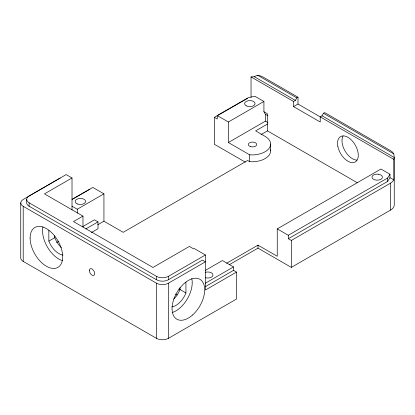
<?xml version="1.0" encoding="UTF-8"?>
<svg xmlns="http://www.w3.org/2000/svg" width="415" height="415" viewBox="0 0 415 415"><rect width="100%" height="100%" fill="white"/><g stroke="black" fill="none" stroke-linecap="round" stroke-linejoin="round"><path stroke-width="0.62" d="M226.673 263.229L257.99 245.146L277.246 256.263L277.246 228.898L288.29 235.269L288.321 238.713L291.32 240.441L390.567 183.145L392.564 181.64L393.819 179.892L393.819 159.365L394.25 157.487L393.819 153.898L392.564 152.149L390.567 150.645L324.655 112.59L323.467 113.279L322.05 115.806L320.214 116.864L320.214 122L293.55 106.603L293.55 101.473L251.034 76.925L251.034 97.452M293.55 101.473L295.392 100.409L296.803 97.883L297.991 97.198L297.991 104.035L293.55 106.603M288.29 235.269L387.605 178.009L389.981 174.253L380.939 169.03L277.246 228.898M288.321 238.713L387.605 181.433L389.981 177.672L389.981 174.253M60.237 178.009L23.204 199.47A8.378 4.84 0 0 0 23.204 206.312L23.204 261.398L156.522 338.365A8.378 4.84 0 0 0 168.371 338.365L236.514 299.028L236.514 272.084L233.515 270.357L233.479 266.912L222.44 260.542L205.332 270.419M245.405 162.192L214.368 144.275L214.368 117.331L247.485 98.407M205.404 283.206L233.479 266.912M205.218 286.729L233.515 270.357M72.013 210.011L72.013 177.968L44.462 193.878L82.974 216.111L82.974 227.098M72.272 199.283L92.825 187.419L103.937 193.831L103.937 221.2L123.193 232.317L247.62 160.481L249.602 161.622L251.77 161.788A18.851 10.883 0 0 0 270.523 149.763M214.368 117.331L217.258 119.001L217.258 115.578L248.362 97.618L254.872 96.249L263.919 101.468L263.919 111.734L265.398 114.296L265.398 121.139L228.364 142.521L228.364 121.994L263.919 101.468M72.013 206.193L77.273 209.227L103.937 193.831M82.974 216.111L73.497 221.584L152.969 267.468L189.406 246.427L193.701 248.907L194.298 248.569L205.404 254.981L205.404 290.044L236.514 272.084M62.981 255.085A16.341 9.436 60 0 1 48.84 241.131L54.764 237.712L54.764 235.803M82.813 226.554L94.454 219.831L98.013 221.885L98.013 228.727L91.357 232.566M56.585 242.469L58.79 241.193M85.817 228.924L98.013 221.885M267.473 124.049L255.619 130.891L265.102 136.364A18.851 10.883 0 0 1 269.19 148.222A18.851 10.883 0 0 1 251.77 154.945L249.602 154.779L228.364 142.521M97.8 224.743L103.937 221.2M261.009 134.621L267.473 130.891L357.201 182.688M72.013 177.968L66.161 174.591L29.128 195.968A8.378 4.84 0 0 0 29.128 202.811L156.522 276.364A8.378 4.84 0 0 0 168.371 276.364L205.404 254.981M26.674 199.392L26.674 202.811A8.378 4.84 0 0 0 29.128 206.234L156.522 279.783A8.378 4.84 0 0 0 168.371 279.783L202.442 260.112L205.404 261.824L168.371 283.212A8.378 4.84 0 0 1 156.522 283.212L23.204 206.312M229.469 264.609L257.99 248.139L291.32 267.385L390.567 210.083A12.569 7.257 0 0 0 394.25 204.953L394.25 157.487L322.05 115.806M72.003 199.475L89.936 189.173M251.034 76.925L254.286 76.682L257.544 75.219L260.573 75.94L263.177 77.097L297.991 97.198M257.544 75.219L296.803 97.883M323.467 113.279L393.819 153.898M254.286 76.682L295.392 100.409M297.991 104.035L393.819 159.365M389.981 177.672L393.819 179.892M263.919 111.734L267.473 113.783L267.473 130.891M265.398 114.296L267.94 115.764M265.398 121.139L267.94 122.607M217.258 115.578L228.364 121.994M180.006 287.626L180.006 289.535L185.936 292.954A16.341 9.436 -60 0 1 171.789 306.908M178.917 289.12L180.022 289.758M175.602 294.048L177.262 295.008M390.567 183.145L390.567 210.083M387.605 178.009L387.605 181.433M291.32 240.441L291.32 267.385M270.621 144.057L270.621 150.899M257.99 245.146L257.99 248.139M249.602 154.779L249.602 161.622M185.936 282.153L185.936 292.954M168.371 276.364L168.371 279.783M168.371 283.212L168.371 338.365M156.522 276.364L156.522 279.783M156.522 283.212L156.522 338.365M77.273 209.227L77.273 213.077M48.84 230.33L48.84 241.131M29.128 202.811L29.128 206.234M20.75 202.888L20.75 257.974A8.378 4.84 0 0 0 23.204 261.398M205.155 272.375A5.239 3.024 0 0 1 213.014 274.995A5.239 3.024 0 0 1 205.155 277.614M356.942 160.097A14.665 8.466 60 0 1 345.021 150.941A14.665 8.466 60 0 1 343.055 136.042M62.551 260.698A23.043 13.306 60 0 1 42.978 226.798M61.368 247.605A16.341 9.436 60 0 1 54.764 237.712M191.797 278.621A23.043 13.306 -60 0 1 172.225 312.521M180.006 289.535A16.341 9.436 -60 0 1 173.818 299.033M378.594 174.238L377.235 174.134A5.239 3.024 0 0 0 372.001 177.158L372.177 177.936A5.239 3.024 0 0 0 380.939 179.296A5.239 3.024 0 0 0 378.594 174.238M77.766 204.061A5.239 3.024 0 0 0 85.62 201.446A5.239 3.024 0 0 0 77.766 198.827A5.239 3.024 0 0 0 77.766 204.061M246.142 105.747A5.239 3.024 0 0 0 254.903 104.388A5.239 3.024 0 0 0 248.486 100.684A5.239 3.024 0 0 0 246.142 105.747M89.344 270.502A3.771 2.179 60 0 0 93.344 275.477A3.771 2.179 60 0 0 93.344 270.144A3.771 2.179 60 0 0 89.344 270.502M250.416 146.583A4.192 2.417 0 0 0 256.698 144.487A4.192 2.417 0 0 0 250.416 142.392A4.192 2.417 0 0 0 250.416 146.583M337.893 146.594A14.665 8.466 60 0 0 355.24 161.975A14.665 8.466 60 0 0 350.592 139.258A14.665 8.466 60 0 0 337.893 146.594M30.108 238.013A23.043 13.306 60 0 0 54.547 268.422A23.043 13.306 60 0 0 54.547 235.829A23.043 13.306 60 0 0 30.108 238.013M192.586 314.985A23.043 13.306 -60 0 0 199.89 279.29A23.043 13.306 -60 0 0 172.63 303.464A23.043 13.306 -60 0 0 192.586 314.985"/></g></svg>
